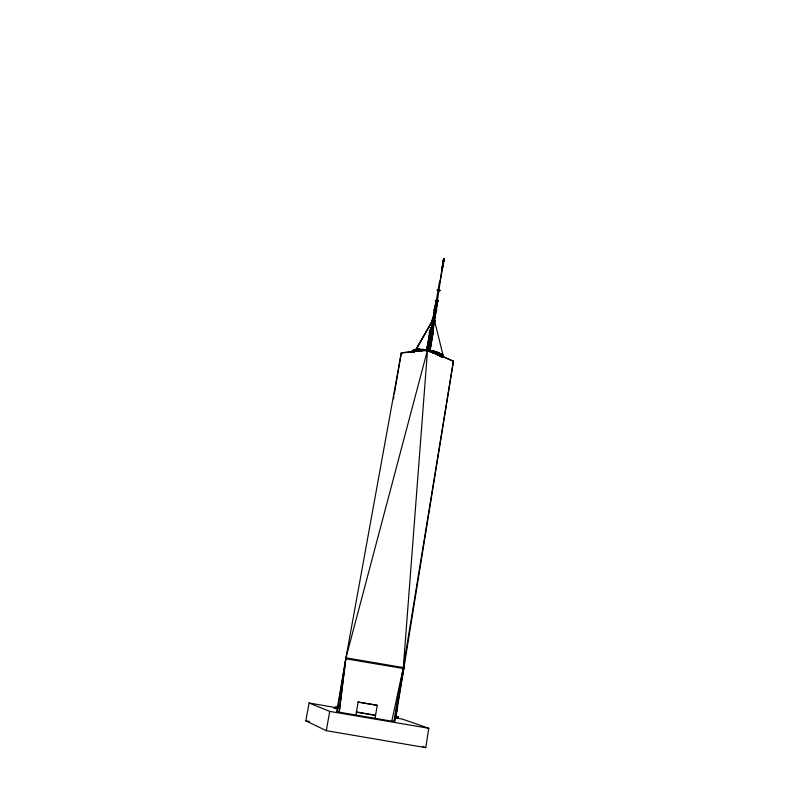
<?xml version="1.0" encoding="UTF-8"?>
<svg xmlns="http://www.w3.org/2000/svg" width="787" height="787" viewBox="0 0 787 787"><rect width="100%" height="100%" fill="white"/><g stroke="black" fill="none" stroke-linecap="round" stroke-linejoin="round"><path stroke-width="1.18" d="M427.862 349.94L427.843 350.431L424.35 350.008M428.02 349.959L429.663 350.786M433.273 328.041L432.761 334.731M429.81 351.74L432.919 334.337L429.446 333.796C436.569 319.532 426.446 332.36 430.253 334.524M436.264 300.427L431.689 327.422L433.263 327.795L432.466 334.8L437.729 300.782L435.988 300.398M432.968 328.209L432.496 334.613L432.919 334.337M442.304 269.803L441.684 269.577L443.957 258.657C445.393 262.376 441.369 261.982 443.957 258.657L442.097 269.793M404.036 667.061L453.42 361.144L427.548 349.92L401.301 352.832L345.955 657.834L403.308 667.563L404.036 667.061L404.498 660.942M433.017 334.514L432.88 327.726M432.437 331.425L432.761 328.218M432.525 333.875L432.781 327.707L432.063 327.53M443.681 261.215L443.957 258.657L443.061 260.989L443.868 261.353L440.11 281.539L443.12 260.861L443.829 261.441M339.256 712.137L336.679 711.576L345.798 658.768L339.207 712.176L345.798 658.768L403.151 668.497L403.888 667.956L395.625 718.649L394.651 719.387M432.152 333.737L432.535 327.638M338.154 708.015L309.084 702.988L305.828 720.853L326.3 730.67L425.767 747.65L428.767 728.27L402.354 719.102L395.084 717.842M337.357 711.694L345.798 658.768M395.379 717.754L394.769 717.223L398.183 717.813L398.517 716.819L395.113 716.367M391.788 721.138L394.572 721.492L403.151 668.497L391.769 721.177L339.207 712.176M452.712 362.109L452.879 361.056L427.548 350.077L401.842 352.92L401.665 353.963M395.31 719.505L397.346 706.942L394.572 721.492M398.183 717.813L394.7 717.646M398.517 716.819L398.192 717.892L394.749 717.518M453.42 361.144L403.308 667.563L427.548 349.92L345.955 657.834M356.413 712.176L375.517 715.481M375.074 718.275L377.239 705.309L358.115 702.073L377.239 705.309M426.78 350.304L429.358 333.934L430.086 334.426M426.879 350.087L429.633 333.806L432.545 334.091M426.947 351.159L429.938 333.727M427.331 349.408L427.725 347.087M428.108 344.765L428.502 342.443M428.895 340.122L429.289 337.8M427.193 351.14L430.066 333.757M432.978 319.453L432.476 322.011M427.361 351.14L427.548 350.077M427.656 351.14L430.656 333.708M431.532 327.815L436.362 300.339M436.441 299.798L439.461 281.874L440.179 281.805L437.552 300.014L436.441 299.798L437.474 300.093M427.99 351.169L430.774 333.649M432.033 327.451L436.864 300.427L437.464 300.614L432.899 327.618L437.08 300.467M436.696 300.427L432.132 327.431L431.591 327.402M441.91 269.725L443.957 258.657L442.196 269.784M437.021 300.477L432.555 327.53L432.053 327.402M428.522 351.248L431.551 333.777M428.836 351.336L431.758 333.885M433.017 327.667L437.71 300.821M429.289 351.484L432.23 334.022M433.952 322.247L434.365 320.024M429.554 351.582L432.545 334.111L429.899 351.848M430.115 348.661L430.509 346.339M430.902 344.017L431.296 341.696M431.689 339.374L432.083 337.052M393.48 398.822L393.893 396.402M394.307 393.982L401.301 352.832M358.154 702.043L355.931 714.999M429.643 333.531L431.237 333.521L432.27 327.589M337.023 706.5L335.675 707.326L338.38 707.956M345.995 658.798L346.162 657.863M393.884 721.374L403.151 668.497M395.399 716.121L395.822 713.72M396.245 711.31L396.678 708.9M397.73 702.88L398.163 700.469M398.586 698.059L399.009 695.649M399.432 693.239L399.855 690.838M400.278 688.428L403.888 667.956L401.832 677.499M326.3 730.67L329.723 711.399L309.084 702.988M430.764 333.462L432.004 327.559M429.407 337.495L426.239 350.569M412.004 351.927L412.231 350.825L413.667 350.028L417.12 350.992L421.212 350.441M414.169 351.258L413.952 352.153L412.142 351.897L412.388 350.884L414.198 351.218L415.31 350.51M414.129 352.183L414.336 351.297M430.322 333.442L431.758 327.549M431.532 327.982L429.909 334.209L429.505 333.786M429.938 333.472L431.64 327.795M431.374 327.894L429.456 334.101M428.62 351.051L429.072 350.107L430.981 350.451L430.204 351.336L428.777 351.12M434.64 320.889L434.631 321.932L435.054 320.516L432.427 319.896L432.004 321.303L432.004 320.279L433.401 320.368L432.161 320.27M429.495 334.121L431.276 327.805M429.456 333.629L431.286 327.648M439.667 356.226L439.107 354.947M441.251 356.983L441.546 356.118L439.785 355.822M441.418 357.023L441.723 356.137L440.936 355.065L439.254 354.957M441.104 355.075L442.845 355.203L443.534 356.354L443.376 356.875L441.566 356.6M443.514 356.944L442.983 355.183L438.457 352.645L434.099 353.274M396.687 706.834L396.323 707.651L397.002 707.769M439.697 281.333L440.543 281.461M413.913 352.015L412.103 351.73L412.595 350.707L414.356 351.12L415.723 350.422M414.09 351.996L414.523 351.159M432.614 319.62L433.194 319.935M429.397 351.258L429.918 350.333M429.554 351.297L430.086 350.363M413.559 349.979L416.048 349.448L432.201 321.126L434.798 321.716L434.345 322.119M416.048 349.448L432.289 321.116L415.939 349.458L421.704 351.317M441.3 356.816L441.163 355.399M441.468 356.845L443.534 356.737L443.111 355.576L437.621 355.045M443.396 357.219L443.248 355.557L441.625 354.307L435.004 352.104M434.316 321.371L435.004 320.496M432.998 321.057L433.883 320.004M430.361 351.366L431.138 350.481L438.507 352.606M438.93 289.941L437.257 290.216L438.516 290.344M439.038 289.911L437.09 290.226L440.12 290.442L437.602 289.872M437.297 300.359L436.411 301.057L435.339 300.604L437.287 300.3L438.369 300.821L437.946 301.234M434.867 310.226L433.785 309.773L436.667 310.009M433.637 321.263L431.797 321.499L432.338 321.755L432.004 320.279L433.086 320.732M433.844 320.043L432.594 319.945M433.755 321.293L432.299 321.175M434.886 320.525L433.647 320.427M434.621 320.909L435.054 320.516L434.296 321.49L433.952 320.014L432.988 321.175L432.427 319.896M430.961 351.573L431.984 350.736M414.365 351.258L417.444 350.058M417.051 351.022L414.936 350.894L416.549 351.336M441.694 269.548L442.412 269.597M430.804 352.251L433.106 350.972L434.906 351.435M414.562 351.12L415.87 350.471M416.264 351.514L417.405 350.953M417.002 351.258L421.783 350.451M431.069 351.641L435.811 351.769L432.486 352.763M436.205 300.457C436.441 301.519 435.437 300.211 437.129 300.427M435.054 351.474L431.797 351.779M441.733 354.278L435.949 351.819L432.624 352.812L433.45 353.117M437.71 301.037L437.346 301.047M415.379 350.481L417.317 350.008M436.765 352.064L432.102 352.586M415.802 350.402L418.045 350.038M435.113 352.812L437.572 352.419M433.981 353.225L438.339 352.596M434.414 353.471L439.185 353.019M415.861 349.398L419.038 349.212L421.261 350.392L424.006 350.51L422.757 349.3M417.425 349.989L420.15 349.841M439.795 353.284L433.981 353.294M432.535 321.972L433.224 322.001M416.569 349.369L427.941 349.9L435.968 351.769M416.746 349.418L419.904 349.261L421.93 350.451L424.695 350.579M418.035 349.979L420.819 349.841M418.163 350.028L424.203 349.989M419.52 350.608L421.862 350.5M440.415 353.668L434.394 353.54M436.352 354.603L435.968 354.278L439.795 354.248M435.968 354.278L439.874 354.298L441.123 355.35M441.625 354.307L440.022 354.298L441.714 356.403L443.534 356.698M419.009 349.153L432.948 350.933M420.189 349.782L423.337 349.861M420.288 349.831L423.386 349.92M435.673 354.022L440.12 354.455M436.185 354.396L441.92 354.514L440.346 354.514M433.224 321.952L434.158 322.316M421.045 349.89L424.242 350.048M438.841 354.721L442.373 354.937M440.887 355.016L437.808 353.983M438.693 290.314L439.963 290.452M438.182 290.757L439.687 290.865M436.736 300.683L435.496 300.595L436.736 300.683L435.939 300.24M436.942 300.693L438.182 300.791M435.526 300.634L436.765 300.723M434.208 309.37L436.824 309.999L436.323 310.393M432.191 320.319L433.43 320.417M423.485 349.871L425.128 350.048L423.544 349.93M426.938 350.235L425.295 350.058L426.947 350.284M437.7 355.173L439.353 355.35M441.222 355.547L439.5 355.36L441.251 355.596M441.389 355.567L443.17 355.754L434.798 321.716M441.418 355.616L443.199 355.803M395.763 716.731L398.488 717.026M395.044 716.78L398.448 717.144L395.015 716.613M394.995 716.898L398.399 717.272M398.36 717.39L394.897 717.144L398.232 717.685M394.848 717.272L398.281 717.646M394.799 717.39L398.242 717.764M433.381 319.492L433.903 319.532M431.365 327.628L435.988 300.664M439.608 355.655L441.35 355.862L439.785 356.098M441.517 355.891L443.307 356.108L441.537 355.931M441.714 356.098L443.534 356.393M412.103 351.681L413.913 351.976L414.356 351.12L412.634 350.677L414.139 349.92L417.484 350.933M329.723 711.399L428.767 728.27M395.064 716.485L398.438 717.065M394.966 716.731L398.35 717.311M338.479 707.188L335.715 707.12M394.867 716.977L398.311 717.439M338.144 707.405L335.842 707.218L338.085 707.749M356.295 711.92L375.488 715.206M333.865 708.231L336.659 708.703M305.828 720.853L309.429 721.482M428.905 350.077L426.997 349.743L427.213 350.805M427.105 350.254L428.767 350.549M428.915 350.628L430.597 350.874M412.26 351.415L414.07 351.691M429.8 350.854L431.483 351.14M412.339 351.218L414.149 351.523M440.012 282.149L439.461 281.874M430.725 350.953L434.07 351.75M413.352 350.313L416.864 351.218M433.903 351.248L432.142 350.776L431.119 351.602L432.417 351.956M431.591 351.218L434.867 352.055M432.565 351.996L433.863 352.35M432.506 352.025L433.785 352.379M433.844 319.561L434.07 319.63M414.877 349.723L416.392 350.235M420.209 351.533L416.53 350.284L420.12 351.553M414.788 349.743L416.293 350.254M434.139 351.819L439.48 353.894M433.263 352.153L435.791 352.97M415.369 349.674L420.553 351.523M434.916 352.123L437.631 353.127M422.481 746.332L425.767 747.65M421.32 351.386L416.628 349.428L412.457 350.658L412.358 352.271M431.984 321.529L432.88 321.942M417.474 349.33L421.822 351.307M435.811 353.029L437.72 353.934M435.919 353.019L437.847 353.934M436.883 300.752L437.769 301.185M418.379 349.339L420.661 350.51M418.251 349.339L420.533 350.51M436.352 353.324L438.241 354.239M420.888 349.251L422.678 350.431M435.959 354.347L435.516 354.022L441.113 353.924L442.796 355.153L439.421 353.953M421.812 349.349L423.376 350.52M438.32 354.288L439.412 355.203M438.192 354.288L439.264 355.193M422.904 349.31L424.104 350.471L425.501 350.618L424.783 349.507M423.731 349.438L424.852 350.599M424.95 349.517L425.659 350.638M425.954 349.703L426.426 350.786M425.797 349.684L426.259 350.766M426.829 349.723L427.046 350.786M432.024 320.26L432.024 321.194M403.121 667.524L402.964 668.458L403.849 667.032L403.121 667.524M432.575 323.172L430.686 331.514L432.565 323.172M443.465 259.976L444.016 260.084L443.465 259.976M438.211 300.831L436.972 300.742L438.211 300.831M414.779 350.854L413.067 350.422L414.729 350.884M436.352 353.265L434.011 352.399L436.244 353.274"/></g></svg>
